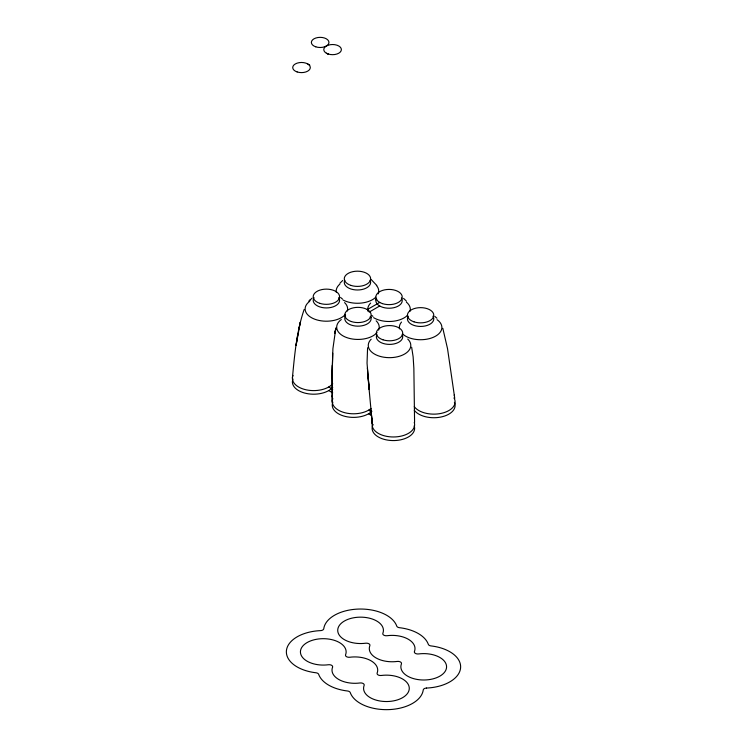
<?xml version="1.0" encoding="UTF-8"?>
<svg xmlns="http://www.w3.org/2000/svg" width="747" height="747" viewBox="0 0 747 747"><rect width="100%" height="100%" fill="white"/><g stroke="black" fill="none" stroke-linecap="round" stroke-linejoin="round"><path stroke-width="1.12" d="M332.714 353.238L332.06 378.094L332.901 348.756L335.683 329.203M332.06 378.094L332.228 365.442M292.394 378.038C294.607 354.984 296.568 331.472 304.16 309.454M367.589 347.719L367.038 363.145L369.242 389.589L367.375 368.01M297.885 334.17L296.092 345.319L300.313 322.228L298.912 328.773M339.969 283.169L342.742 280.452M309.239 300.864L312.069 298.137M308.941 301.2L310.07 299.902M367.281 309.585L379.719 302.404M369.195 312.069L379.719 305.99M326.374 53.186L328.437 54.382M307.727 63.953L309.79 65.148M328.745 386.983L332.723 389.28M368.542 410.196L371.53 411.924M328.745 390.569L332.723 392.866M368.542 413.791L371.53 415.509M371.231 279.574L376.796 285.466M340.576 297.474L342.528 299.099M371.969 315.57L372.958 316.336M434.875 316.429L436.892 318.203M403.557 298.37L406.387 301.106M442.822 328.307L447.537 348.709L454.428 396.078M411.653 347.243L413.128 356.786L413.857 368.224L414.585 422.41M454.279 394.939L454.746 398.384M371.11 411.242L372.015 420.972L367.767 374.592M371.044 410.01L372.062 423.39L371.763 418.581L371.978 422.214M332.154 388.87L332.06 377.412L332.322 402.54M332.098 388.216L332.219 396.9M332.2 395.63L332.256 401.288M454.391 402.297A21.261 12.269 0 0 1 440.749 417.069A21.261 12.269 0 0 1 414.277 410.252M414.193 425.818A21.261 12.269 0 0 1 392.203 440.553A21.261 12.269 0 0 1 373.145 424.511M371.885 411.28A21.261 12.269 0 0 1 345.534 416.49A21.261 12.269 0 0 1 332.863 402.175M332.742 387.329A21.261 12.269 0 0 1 306.391 393.464A21.261 12.269 0 0 1 293.011 378.99M437.051 319.669A21.261 12.269 0 0 1 432.887 337.476A21.261 12.269 0 0 1 402.418 333.806M399.496 328.867A21.261 12.269 0 0 1 401.522 322.05M432.961 316.177A13.185 7.61 0 0 1 420.608 326.448A13.185 7.61 0 0 1 408.254 316.177M401.391 297.95A13.185 7.61 0 0 1 389.504 308.222A13.185 7.61 0 0 1 376.385 298.464M406.396 302.143A21.261 12.269 0 0 1 409.991 311.303M407.414 315.402A21.261 12.269 0 0 1 373.603 317.662M368.15 311.508A21.261 12.269 0 0 1 370.661 303.049M375.564 299.734A21.261 12.269 0 0 1 376.768 299.202M370.11 280.237A13.185 7.61 0 0 1 357.468 289.995A13.185 7.61 0 0 1 344.815 280.237M376.395 285.41A21.261 12.269 0 0 1 378.103 293.935M375.834 297.166A21.261 12.269 0 0 1 343.106 300.051M336.346 292.413A21.261 12.269 0 0 1 339.904 284.075M344.582 302.582A21.261 12.269 0 0 1 347.336 311.013M345.478 314.338A21.261 12.269 0 0 1 315.047 319.314A21.261 12.269 0 0 1 309.725 301.312M338.746 297.661A13.185 7.61 0 0 1 326.392 307.932A13.185 7.61 0 0 1 314.039 297.661M376.152 320.818A21.261 12.269 0 0 1 378.608 330.099M377.048 332.564A21.261 12.269 0 0 1 346.617 337.551A21.261 12.269 0 0 1 341.295 319.548M369.942 317.027A21.261 12.269 0 0 1 371.166 317.54M370.615 316.411A13.185 7.61 0 0 1 357.496 326.159A13.185 7.61 0 0 1 345.609 315.897M402.185 334.637A13.185 7.61 0 0 1 389.532 344.395A13.185 7.61 0 0 1 376.89 334.637M407.731 339.045A21.261 12.269 0 0 1 403.399 354.694A21.261 12.269 0 0 1 375.946 354.834A21.261 12.269 0 0 1 371.166 339.222M453.961 397.899A21.261 12.269 0 0 1 441.44 413.334A21.261 12.269 0 0 1 414.277 406.667M414.258 422.428A21.261 12.269 0 0 1 393.548 436.976A21.261 12.269 0 0 1 372.417 422.625M371.072 408.441A21.261 12.269 0 0 1 344.843 412.727A21.261 12.269 0 0 1 332.863 398.59M332.742 383.743A21.261 12.269 0 0 1 306.391 389.869A21.261 12.269 0 0 1 293.011 375.405M335.058 331.901L334.749 333.255L336.019 327.896L335.058 331.901M328.194 53.999A8.787 5.07 0 0 0 341.379 49.601A8.787 5.07 0 0 0 328.194 45.203A8.787 5.07 0 0 0 328.194 53.999M297.119 71.936A8.787 5.07 0 0 0 310.304 67.547A8.787 5.07 0 0 0 297.119 63.15A8.787 5.07 0 0 0 297.119 71.936M315.766 46.818A8.787 5.07 0 0 0 328.951 42.42A8.787 5.07 0 0 0 315.766 38.032A8.787 5.07 0 0 0 315.766 46.818M414.426 651.515A3.52 2.026 0 0 0 418.637 653.942A22.849 13.194 0 0 1 446.51 665.82A22.849 13.194 0 0 1 422.008 679.966A22.849 13.194 0 0 1 401.438 663.878A3.52 2.026 0 0 0 397.227 661.44A22.849 13.194 0 0 1 369.868 645.641A3.52 2.026 0 0 0 365.656 643.214A22.849 13.194 0 0 1 337.784 631.336A22.849 13.194 0 0 1 362.276 617.19A22.849 13.194 0 0 1 382.856 633.288A3.52 2.026 0 0 0 387.067 635.716A22.849 13.194 0 0 1 414.426 651.515M332.574 667.174A3.52 2.026 0 0 0 328.363 664.746A22.849 13.194 0 0 1 300.49 652.869A22.849 13.194 0 0 1 324.992 638.722A22.849 13.194 0 0 1 345.562 654.82A3.52 2.026 0 0 0 349.773 657.248A22.849 13.194 0 0 1 377.132 673.047A3.52 2.026 0 0 0 381.343 675.475A22.849 13.194 0 0 1 409.216 687.352A22.849 13.194 0 0 1 384.724 701.498A22.849 13.194 0 0 1 364.144 685.401A3.52 2.026 0 0 0 359.933 682.973A22.849 13.194 0 0 1 332.574 667.174M426.481 688.062A3.52 2.026 0 0 0 423.241 689.939A36.92 21.318 0 0 1 388.739 709.613A36.92 21.318 0 0 1 350.25 692.581A3.52 2.026 0 0 0 347.504 690.994A36.92 21.318 0 0 1 318.68 674.354A3.52 2.026 0 0 0 315.934 672.767A36.92 21.318 0 0 1 286.437 650.544A36.92 21.318 0 0 1 320.519 630.627A3.52 2.026 0 0 0 323.759 628.759A36.92 21.318 0 0 1 358.261 609.076A36.92 21.318 0 0 1 396.75 626.107A3.52 2.026 0 0 0 399.496 627.695A36.92 21.318 0 0 1 428.32 644.334A3.52 2.026 0 0 0 431.066 645.922A36.92 21.318 0 0 1 460.563 668.145A36.92 21.318 0 0 1 426.481 688.062M414.015 321.845A13.185 7.61 0 0 0 433.792 315.253A13.185 7.61 0 0 0 414.015 308.66A13.185 7.61 0 0 0 414.015 321.845M382.445 303.618A13.185 7.61 0 0 0 402.222 297.026A13.185 7.61 0 0 0 382.445 290.434A13.185 7.61 0 0 0 382.445 303.618M350.875 285.382A13.185 7.61 0 0 0 370.652 278.79A13.185 7.61 0 0 0 350.875 272.197A13.185 7.61 0 0 0 350.875 285.382M351.37 321.555A13.185 7.61 0 0 0 371.147 314.963A13.185 7.61 0 0 0 351.37 308.371A13.185 7.61 0 0 0 351.37 321.555M319.8 303.329A13.185 7.61 0 0 0 339.577 296.736A13.185 7.61 0 0 0 319.8 290.144A13.185 7.61 0 0 0 319.8 303.329M382.94 339.782A13.185 7.61 0 0 0 402.717 333.19A13.185 7.61 0 0 0 382.94 326.598A13.185 7.61 0 0 0 382.94 339.782"/></g></svg>
